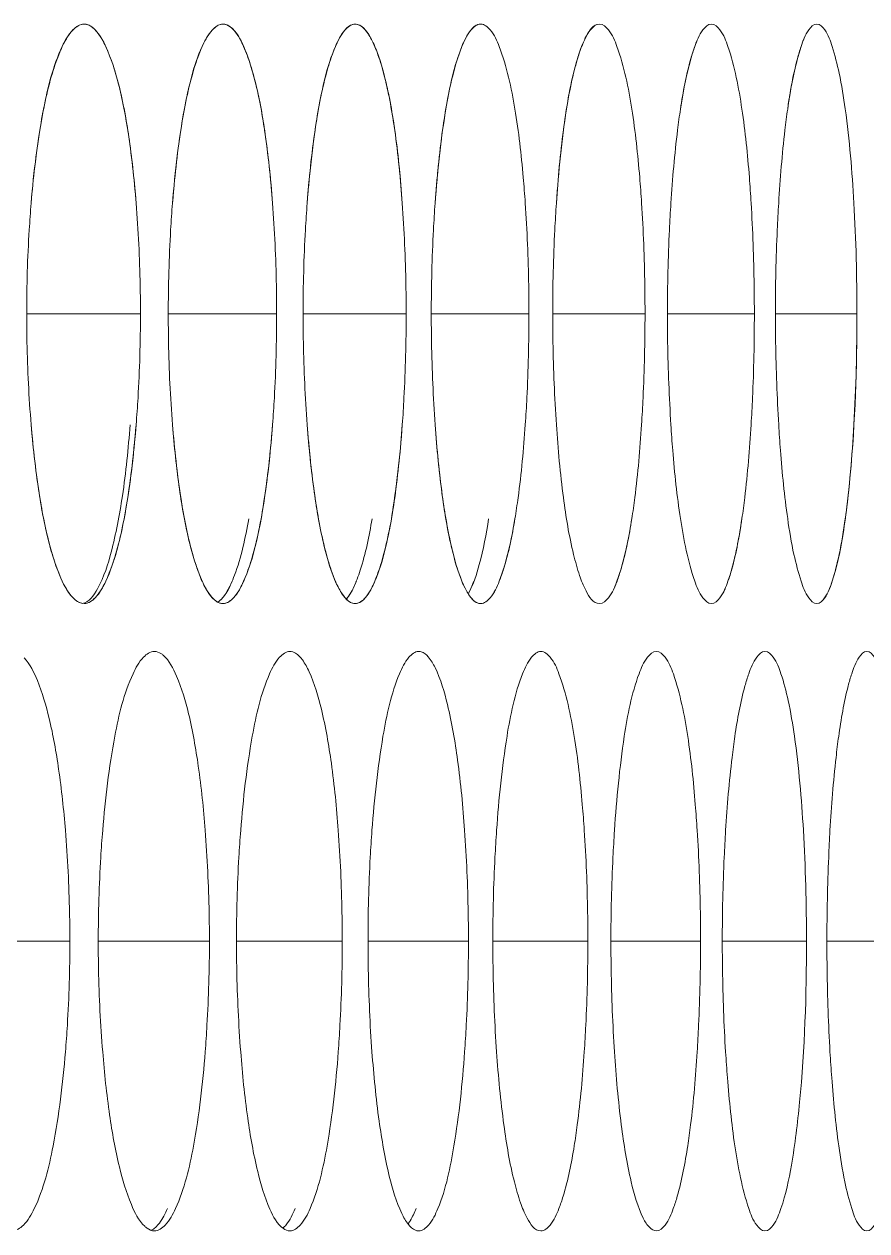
# Model space of a CAD drawing. Header units: millimetres. Extents: x 1177 to 4147, y 93 to 2194.
# Drawn here: x 2907.68 to 2916.4, y 1583.43 to 1595.92 of the extents above; entities that cross this region are included whole.
import ezdxf

# ---------------------------------------------------------------- set-up
doc = ezdxf.new("R2010")
doc.units = ezdxf.units.MM
doc.header["$LTSCALE"] = 0.1
doc.layers.add('标注', color=251, linetype='Continuous', lineweight=9)

msp = doc.modelspace()

# ---------------------------------------------------------------- linework, layer by layer
at = {"layer": '标注'}
for p, q in [((2907.703, 1592.924), (2908.881, 1592.924)), ((2907.703, 1592.924), (2908.881, 1592.924)), ((2909.169, 1592.924), (2910.291, 1592.924)), ((2909.169, 1592.924), (2910.291, 1592.924)), ((2910.565, 1592.924), (2911.632, 1592.924)), ((2910.565, 1592.924), (2911.632, 1592.924)), ((2911.892, 1592.924), (2912.903, 1592.924)), ((2911.892, 1592.924), (2912.903, 1592.924)), ((2913.149, 1592.924), (2914.105, 1592.924)), ((2913.149, 1592.924), (2914.105, 1592.924)), ((2914.337, 1592.924), (2915.237, 1592.924)), ((2914.337, 1592.924), (2915.237, 1592.924)), ((2915.455, 1592.924), (2916.299, 1592.924)), ((2915.455, 1592.924), (2916.299, 1592.924)), ((2906.944, 1586.428), (2908.15, 1586.428)), ((2908.444, 1586.428), (2909.595, 1586.428)), ((2909.875, 1586.428), (2910.97, 1586.428)), ((2911.237, 1586.428), (2912.277, 1586.428)), ((2912.529, 1586.428), (2913.513, 1586.428)), ((2913.752, 1586.428), (2914.68, 1586.428)), ((2914.905, 1586.428), (2915.777, 1586.428)), ((2915.988, 1586.428), (2916.804, 1586.428))]:
    msp.add_line(p, q, dxfattribs=at)
for points, knots in [([(2908.298, 1595.924), (2908.225, 1595.924), (2908.121, 1595.801), (2908.036, 1595.62), (2907.925, 1595.297), (2907.822, 1594.777), (2907.77, 1594.324), (2907.749, 1594.071)], [0, 0, 0, 0, 0.108725, 0.198707, 0.314104, 0.617245, 1, 1, 1, 1]), ([(2908.298, 1595.924), (2908.254, 1595.924), (2908.151, 1595.852), (2908.101, 1595.754), (2908.071, 1595.692)], [0, 0, 0, 0, 0.386933, 1, 1, 1, 1]), ([(2908.836, 1594.071), (2908.816, 1594.324), (2908.766, 1594.776), (2908.666, 1595.297), (2908.557, 1595.62), (2908.473, 1595.8), (2908.369, 1595.924), (2908.298, 1595.924)], [0, 0, 0, 0, 0.38312, 0.686351, 0.80168, 0.891533, 1, 1, 1, 1]), ([(2908.404, 1595.872), (2908.396, 1595.88), (2908.366, 1595.906), (2908.326, 1595.924), (2908.298, 1595.924)], [0, 0, 0, 0, 0.288854, 1, 1, 1, 1]), ([(2909.735, 1595.924), (2909.666, 1595.924), (2909.566, 1595.798), (2909.486, 1595.62), (2909.38, 1595.296), (2909.282, 1594.776), (2909.233, 1594.324), (2909.213, 1594.071)], [0, 0, 0, 0, 0.106138, 0.195757, 0.311206, 0.615378, 1, 1, 1, 1]), ([(2909.735, 1595.924), (2909.694, 1595.924), (2909.595, 1595.85), (2909.548, 1595.753), (2909.52, 1595.692)], [0, 0, 0, 0, 0.381268, 1, 1, 1, 1]), ([(2910.249, 1594.071), (2910.23, 1594.324), (2910.182, 1594.776), (2910.087, 1595.296), (2909.983, 1595.62), (2909.904, 1595.798), (2909.805, 1595.924), (2909.735, 1595.924)], [0, 0, 0, 0, 0.384981, 0.689245, 0.80463, 0.894123, 1, 1, 1, 1]), ([(2910.249, 1594.071), (2910.232, 1594.298), (2910.19, 1594.71), (2910.096, 1595.257), (2909.981, 1595.641), (2909.876, 1595.848), (2909.809, 1595.897)], [0, 0, 0, 0, 0.358786, 0.65392, 0.869192, 1, 1, 1, 1]), ([(2911.104, 1595.924), (2911.036, 1595.924), (2910.943, 1595.796), (2910.867, 1595.62), (2910.766, 1595.295), (2910.673, 1594.776), (2910.626, 1594.324), (2910.607, 1594.071)], [0, 0, 0, 0, 0.103563, 0.192833, 0.308341, 0.613538, 1, 1, 1, 1]), ([(2911.104, 1595.924), (2911.064, 1595.924), (2910.969, 1595.848), (2910.926, 1595.753), (2910.899, 1595.692)], [0, 0, 0, 0, 0.375316, 1, 1, 1, 1]), ([(2911.592, 1594.071), (2911.574, 1594.324), (2911.529, 1594.776), (2911.438, 1595.295), (2911.339, 1595.62), (2911.265, 1595.796), (2911.172, 1595.924), (2911.104, 1595.924)], [0, 0, 0, 0, 0.386814, 0.692105, 0.807551, 0.8967, 1, 1, 1, 1]), ([(2911.592, 1594.071), (2911.575, 1594.308), (2911.534, 1594.738), (2911.438, 1595.295), (2911.333, 1595.658), (2911.231, 1595.844), (2911.174, 1595.901), (2911.145, 1595.914)], [0, 0, 0, 0, 0.370156, 0.669475, 0.880231, 0.950761, 1, 1, 1, 1]), ([(2912.403, 1595.924), (2912.337, 1595.924), (2912.249, 1595.794), (2912.178, 1595.62), (2912.082, 1595.294), (2911.994, 1594.776), (2911.95, 1594.324), (2911.932, 1594.071)], [0, 0, 0, 0, 0.101007, 0.189943, 0.305517, 0.61173, 1, 1, 1, 1]), ([(2912.403, 1595.924), (2912.365, 1595.924), (2912.274, 1595.846), (2912.234, 1595.753), (2912.209, 1595.692)], [0, 0, 0, 0, 0.369072, 1, 1, 1, 1]), ([(2912.758, 1595.044), (2912.722, 1595.264), (2912.66, 1595.551), (2912.532, 1595.846), (2912.442, 1595.924), (2912.403, 1595.924)], [0, 0, 0, 0, 0.68191, 0.882647, 1, 1, 1, 1]), ([(2912.758, 1595.044), (2912.722, 1595.264), (2912.66, 1595.551), (2912.532, 1595.846), (2912.442, 1595.924), (2912.403, 1595.924)], [0, 0, 0, 0, 0.68191, 0.882647, 1, 1, 1, 1]), ([(2913.633, 1595.924), (2913.569, 1595.924), (2913.487, 1595.791), (2913.42, 1595.62), (2913.329, 1595.294), (2913.246, 1594.776), (2913.204, 1594.324), (2913.187, 1594.071)], [0, 0, 0, 0, 0.098477, 0.187097, 0.302743, 0.609957, 1, 1, 1, 1]), ([(2913.633, 1595.924), (2913.596, 1595.924), (2913.509, 1595.844), (2913.473, 1595.752), (2913.449, 1595.692)], [0, 0, 0, 0, 0.362536, 1, 1, 1, 1]), ([(2913.968, 1595.044), (2913.934, 1595.263), (2913.875, 1595.551), (2913.756, 1595.844), (2913.67, 1595.924), (2913.633, 1595.924)], [0, 0, 0, 0, 0.686169, 0.886283, 1, 1, 1, 1]), ([(2913.968, 1595.044), (2913.934, 1595.263), (2913.875, 1595.551), (2913.756, 1595.844), (2913.67, 1595.924), (2913.633, 1595.924)], [0, 0, 0, 0, 0.686169, 0.886283, 1, 1, 1, 1]), ([(2914.793, 1595.924), (2914.757, 1595.924), (2914.675, 1595.841), (2914.562, 1595.551), (2914.505, 1595.263), (2914.472, 1595.044)], [0, 0, 0, 0, 0.110259, 0.309993, 1, 1, 1, 1]), ([(2914.793, 1595.924), (2914.757, 1595.924), (2914.675, 1595.841), (2914.642, 1595.752), (2914.62, 1595.692)], [0, 0, 0, 0, 0.355714, 1, 1, 1, 1]), ([(2915.108, 1595.044), (2915.076, 1595.263), (2915.02, 1595.55), (2914.91, 1595.841), (2914.828, 1595.924), (2914.793, 1595.924)], [0, 0, 0, 0, 0.690419, 0.889948, 1, 1, 1, 1]), ([(2915.108, 1595.044), (2915.076, 1595.263), (2915.02, 1595.55), (2914.91, 1595.841), (2914.828, 1595.924), (2914.793, 1595.924)], [0, 0, 0, 0, 0.690419, 0.889948, 1, 1, 1, 1]), ([(2915.883, 1595.924), (2915.849, 1595.924), (2915.771, 1595.839), (2915.709, 1595.665), (2915.635, 1595.386), (2915.599, 1595.169), (2915.582, 1595.044)], [0, 0, 0, 0, 0.106517, 0.305568, 0.605245, 1, 1, 1, 1]), ([(2915.883, 1595.924), (2915.849, 1595.924), (2915.771, 1595.839), (2915.741, 1595.752), (2915.721, 1595.692)], [0, 0, 0, 0, 0.348617, 1, 1, 1, 1]), ([(2916.299, 1592.924), (2916.299, 1593.306), (2916.281, 1594.015), (2916.212, 1594.848), (2916.127, 1595.386), (2916.055, 1595.665), (2915.994, 1595.839), (2915.917, 1595.924), (2915.883, 1595.924)], [0, 0, 0, 0, 0.372977, 0.690664, 0.812881, 0.905598, 0.967111, 1, 1, 1, 1]), ([(2916.299, 1592.924), (2916.299, 1593.306), (2916.281, 1594.015), (2916.212, 1594.848), (2916.127, 1595.386), (2916.055, 1595.665), (2915.994, 1595.839), (2915.917, 1595.924), (2915.883, 1595.924)], [0, 0, 0, 0, 0.372977, 0.690664, 0.812881, 0.905598, 0.967111, 1, 1, 1, 1]), ([(2908.836, 1594.071), (2908.819, 1594.287), (2908.778, 1594.684), (2908.685, 1595.213), (2908.571, 1595.601), (2908.468, 1595.81), (2908.404, 1595.872)], [0, 0, 0, 0, 0.348125, 0.639047, 0.857939, 1, 1, 1, 1]), ([(2908.071, 1595.692), (2907.975, 1595.489), (2907.843, 1594.945), (2907.776, 1594.397), (2907.749, 1594.071)], [0, 0, 0, 0, 0.407378, 1, 1, 1, 1]), ([(2909.52, 1595.692), (2909.427, 1595.488), (2909.302, 1594.944), (2909.239, 1594.397), (2909.213, 1594.071)], [0, 0, 0, 0, 0.406664, 1, 1, 1, 1]), ([(2910.899, 1595.692), (2910.811, 1595.487), (2910.692, 1594.943), (2910.632, 1594.397), (2910.607, 1594.071)], [0, 0, 0, 0, 0.405977, 1, 1, 1, 1]), ([(2912.209, 1595.692), (2912.125, 1595.486), (2912.013, 1594.942), (2911.955, 1594.397), (2911.932, 1594.071)], [0, 0, 0, 0, 0.405318, 1, 1, 1, 1]), ([(2913.449, 1595.692), (2913.369, 1595.485), (2913.264, 1594.941), (2913.209, 1594.397), (2913.187, 1594.071)], [0, 0, 0, 0, 0.404689, 1, 1, 1, 1]), ([(2914.62, 1595.692), (2914.605, 1595.651), (2914.538, 1595.439), (2914.498, 1595.22), (2914.472, 1595.044)], [0, 0, 0, 0, 0.198639, 1, 1, 1, 1]), ([(2915.721, 1595.692), (2915.707, 1595.65), (2915.644, 1595.438), (2915.607, 1595.22), (2915.582, 1595.044)], [0, 0, 0, 0, 0.198134, 1, 1, 1, 1]), ([(2912.865, 1594.071), (2912.859, 1594.16), (2912.834, 1594.485), (2912.797, 1594.81), (2912.758, 1595.044)], [0, 0, 0, 0, 0.272625, 1, 1, 1, 1]), ([(2912.865, 1594.071), (2912.859, 1594.16), (2912.834, 1594.485), (2912.797, 1594.81), (2912.758, 1595.044)], [0, 0, 0, 0, 0.272625, 1, 1, 1, 1]), ([(2914.069, 1594.071), (2914.064, 1594.16), (2914.04, 1594.485), (2914.005, 1594.81), (2913.968, 1595.044)], [0, 0, 0, 0, 0.272718, 1, 1, 1, 1]), ([(2914.069, 1594.071), (2914.064, 1594.16), (2914.04, 1594.485), (2914.005, 1594.81), (2913.968, 1595.044)], [0, 0, 0, 0, 0.272718, 1, 1, 1, 1]), ([(2914.472, 1595.044), (2914.461, 1594.972), (2914.417, 1594.649), (2914.389, 1594.323), (2914.373, 1594.071)], [0, 0, 0, 0, 0.224713, 1, 1, 1, 1]), ([(2914.472, 1595.044), (2914.461, 1594.972), (2914.417, 1594.649), (2914.389, 1594.323), (2914.373, 1594.071)], [0, 0, 0, 0, 0.224713, 1, 1, 1, 1]), ([(2915.203, 1594.071), (2915.198, 1594.16), (2915.176, 1594.485), (2915.143, 1594.81), (2915.108, 1595.044)], [0, 0, 0, 0, 0.272807, 1, 1, 1, 1]), ([(2915.203, 1594.071), (2915.198, 1594.16), (2915.176, 1594.485), (2915.143, 1594.81), (2915.108, 1595.044)], [0, 0, 0, 0, 0.272807, 1, 1, 1, 1]), ([(2915.582, 1595.044), (2915.571, 1594.972), (2915.53, 1594.648), (2915.504, 1594.323), (2915.489, 1594.071)], [0, 0, 0, 0, 0.224605, 1, 1, 1, 1]), ([(2915.582, 1595.044), (2915.571, 1594.972), (2915.53, 1594.648), (2915.504, 1594.323), (2915.489, 1594.071)], [0, 0, 0, 0, 0.224605, 1, 1, 1, 1]), ([(2907.749, 1594.071), (2907.742, 1593.979), (2907.714, 1593.597), (2907.703, 1593.214), (2907.703, 1592.924)], [0, 0, 0, 0, 0.24195, 1, 1, 1, 1]), ([(2907.749, 1594.071), (2907.742, 1593.979), (2907.714, 1593.597), (2907.703, 1593.214), (2907.703, 1592.924)], [0, 0, 0, 0, 0.24195, 1, 1, 1, 1]), ([(2908.881, 1592.924), (2908.881, 1593.022), (2908.877, 1593.404), (2908.859, 1593.787), (2908.836, 1594.071)], [0, 0, 0, 0, 0.255919, 1, 1, 1, 1]), ([(2908.881, 1592.924), (2908.881, 1593.022), (2908.877, 1593.404), (2908.859, 1593.787), (2908.836, 1594.071)], [0, 0, 0, 0, 0.255919, 1, 1, 1, 1]), ([(2909.213, 1594.071), (2909.205, 1593.979), (2909.179, 1593.597), (2909.169, 1593.214), (2909.169, 1592.924)], [0, 0, 0, 0, 0.241915, 1, 1, 1, 1]), ([(2909.213, 1594.071), (2909.205, 1593.979), (2909.179, 1593.597), (2909.169, 1593.214), (2909.169, 1592.924)], [0, 0, 0, 0, 0.241915, 1, 1, 1, 1]), ([(2910.291, 1592.924), (2910.291, 1593.022), (2910.288, 1593.404), (2910.27, 1593.787), (2910.249, 1594.071)], [0, 0, 0, 0, 0.255939, 1, 1, 1, 1]), ([(2910.291, 1592.924), (2910.291, 1593.022), (2910.288, 1593.404), (2910.27, 1593.787), (2910.249, 1594.071)], [0, 0, 0, 0, 0.255939, 1, 1, 1, 1]), ([(2910.607, 1594.071), (2910.6, 1593.979), (2910.575, 1593.597), (2910.565, 1593.214), (2910.565, 1592.924)], [0, 0, 0, 0, 0.241881, 1, 1, 1, 1]), ([(2910.607, 1594.071), (2910.6, 1593.979), (2910.575, 1593.597), (2910.565, 1593.214), (2910.565, 1592.924)], [0, 0, 0, 0, 0.241881, 1, 1, 1, 1]), ([(2911.632, 1592.924), (2911.632, 1593.022), (2911.629, 1593.404), (2911.612, 1593.787), (2911.592, 1594.071)], [0, 0, 0, 0, 0.255958, 1, 1, 1, 1]), ([(2911.632, 1592.924), (2911.632, 1593.022), (2911.629, 1593.404), (2911.612, 1593.787), (2911.592, 1594.071)], [0, 0, 0, 0, 0.255958, 1, 1, 1, 1]), ([(2911.932, 1594.071), (2911.925, 1593.979), (2911.902, 1593.597), (2911.892, 1593.214), (2911.892, 1592.924)], [0, 0, 0, 0, 0.24185, 1, 1, 1, 1]), ([(2911.932, 1594.071), (2911.925, 1593.979), (2911.902, 1593.597), (2911.892, 1593.214), (2911.892, 1592.924)], [0, 0, 0, 0, 0.24185, 1, 1, 1, 1]), ([(2912.903, 1592.924), (2912.903, 1593.022), (2912.9, 1593.404), (2912.885, 1593.787), (2912.865, 1594.071)], [0, 0, 0, 0, 0.255977, 1, 1, 1, 1]), ([(2912.903, 1592.924), (2912.903, 1593.022), (2912.9, 1593.404), (2912.885, 1593.787), (2912.865, 1594.071)], [0, 0, 0, 0, 0.255977, 1, 1, 1, 1]), ([(2913.187, 1594.071), (2913.181, 1593.979), (2913.159, 1593.597), (2913.149, 1593.214), (2913.149, 1592.924)], [0, 0, 0, 0, 0.24182, 1, 1, 1, 1]), ([(2913.187, 1594.071), (2913.181, 1593.979), (2913.159, 1593.597), (2913.149, 1593.214), (2913.149, 1592.924)], [0, 0, 0, 0, 0.24182, 1, 1, 1, 1]), ([(2914.105, 1592.924), (2914.105, 1593.022), (2914.102, 1593.404), (2914.088, 1593.787), (2914.069, 1594.071)], [0, 0, 0, 0, 0.255994, 1, 1, 1, 1]), ([(2914.105, 1592.924), (2914.105, 1593.022), (2914.102, 1593.404), (2914.088, 1593.787), (2914.069, 1594.071)], [0, 0, 0, 0, 0.255994, 1, 1, 1, 1]), ([(2914.373, 1594.071), (2914.367, 1593.979), (2914.346, 1593.597), (2914.337, 1593.214), (2914.337, 1592.924)], [0, 0, 0, 0, 0.241791, 1, 1, 1, 1]), ([(2914.373, 1594.071), (2914.367, 1593.979), (2914.346, 1593.597), (2914.337, 1593.214), (2914.337, 1592.924)], [0, 0, 0, 0, 0.241791, 1, 1, 1, 1]), ([(2915.237, 1592.924), (2915.237, 1593.022), (2915.234, 1593.404), (2915.221, 1593.787), (2915.203, 1594.071)], [0, 0, 0, 0, 0.256011, 1, 1, 1, 1]), ([(2915.237, 1592.924), (2915.237, 1593.022), (2915.234, 1593.404), (2915.221, 1593.787), (2915.203, 1594.071)], [0, 0, 0, 0, 0.256011, 1, 1, 1, 1]), ([(2915.489, 1594.071), (2915.483, 1593.979), (2915.463, 1593.596), (2915.455, 1593.214), (2915.455, 1592.924)], [0, 0, 0, 0, 0.241764, 1, 1, 1, 1]), ([(2915.489, 1594.071), (2915.483, 1593.979), (2915.463, 1593.596), (2915.455, 1593.214), (2915.455, 1592.924)], [0, 0, 0, 0, 0.241764, 1, 1, 1, 1]), ([(2907.703, 1592.924), (2907.703, 1592.826), (2907.707, 1592.443), (2907.726, 1592.06), (2907.749, 1591.776)], [0, 0, 0, 0, 0.255902, 1, 1, 1, 1]), ([(2907.703, 1592.924), (2907.703, 1592.826), (2907.707, 1592.443), (2907.726, 1592.06), (2907.749, 1591.776)], [0, 0, 0, 0, 0.255902, 1, 1, 1, 1]), ([(2908.836, 1591.776), (2908.844, 1591.869), (2908.87, 1592.251), (2908.881, 1592.633), (2908.881, 1592.924)], [0, 0, 0, 0, 0.241923, 1, 1, 1, 1]), ([(2908.836, 1591.776), (2908.844, 1591.869), (2908.87, 1592.251), (2908.881, 1592.633), (2908.881, 1592.924)], [0, 0, 0, 0, 0.241923, 1, 1, 1, 1]), ([(2909.169, 1592.924), (2909.169, 1592.826), (2909.172, 1592.443), (2909.19, 1592.06), (2909.213, 1591.776)], [0, 0, 0, 0, 0.255923, 1, 1, 1, 1]), ([(2909.169, 1592.924), (2909.169, 1592.826), (2909.172, 1592.443), (2909.19, 1592.06), (2909.213, 1591.776)], [0, 0, 0, 0, 0.255923, 1, 1, 1, 1]), ([(2910.249, 1591.776), (2910.256, 1591.869), (2910.281, 1592.251), (2910.291, 1592.634), (2910.291, 1592.924)], [0, 0, 0, 0, 0.241889, 1, 1, 1, 1]), ([(2910.249, 1591.776), (2910.256, 1591.869), (2910.281, 1592.251), (2910.291, 1592.634), (2910.291, 1592.924)], [0, 0, 0, 0, 0.241889, 1, 1, 1, 1]), ([(2910.565, 1592.924), (2910.565, 1592.826), (2910.569, 1592.443), (2910.586, 1592.06), (2910.607, 1591.776)], [0, 0, 0, 0, 0.255943, 1, 1, 1, 1]), ([(2910.565, 1592.924), (2910.565, 1592.826), (2910.569, 1592.443), (2910.586, 1592.06), (2910.607, 1591.776)], [0, 0, 0, 0, 0.255943, 1, 1, 1, 1]), ([(2911.592, 1591.776), (2911.599, 1591.869), (2911.622, 1592.251), (2911.632, 1592.634), (2911.632, 1592.924)], [0, 0, 0, 0, 0.241857, 1, 1, 1, 1]), ([(2911.592, 1591.776), (2911.599, 1591.869), (2911.622, 1592.251), (2911.632, 1592.634), (2911.632, 1592.924)], [0, 0, 0, 0, 0.241857, 1, 1, 1, 1]), ([(2911.892, 1592.924), (2911.892, 1592.826), (2911.895, 1592.443), (2911.912, 1592.06), (2911.932, 1591.776)], [0, 0, 0, 0, 0.255962, 1, 1, 1, 1]), ([(2911.892, 1592.924), (2911.892, 1592.826), (2911.895, 1592.443), (2911.912, 1592.06), (2911.932, 1591.776)], [0, 0, 0, 0, 0.255962, 1, 1, 1, 1]), ([(2912.865, 1591.776), (2912.872, 1591.869), (2912.894, 1592.251), (2912.903, 1592.634), (2912.903, 1592.924)], [0, 0, 0, 0, 0.241827, 1, 1, 1, 1]), ([(2912.865, 1591.776), (2912.872, 1591.869), (2912.894, 1592.251), (2912.903, 1592.634), (2912.903, 1592.924)], [0, 0, 0, 0, 0.241827, 1, 1, 1, 1]), ([(2913.149, 1592.924), (2913.149, 1592.826), (2913.153, 1592.443), (2913.168, 1592.06), (2913.187, 1591.776)], [0, 0, 0, 0, 0.25598, 1, 1, 1, 1]), ([(2913.149, 1592.924), (2913.149, 1592.826), (2913.153, 1592.443), (2913.168, 1592.06), (2913.187, 1591.776)], [0, 0, 0, 0, 0.25598, 1, 1, 1, 1]), ([(2914.069, 1591.776), (2914.075, 1591.869), (2914.096, 1592.251), (2914.105, 1592.634), (2914.105, 1592.924)], [0, 0, 0, 0, 0.241798, 1, 1, 1, 1]), ([(2914.069, 1591.776), (2914.075, 1591.869), (2914.096, 1592.251), (2914.105, 1592.634), (2914.105, 1592.924)], [0, 0, 0, 0, 0.241798, 1, 1, 1, 1]), ([(2914.337, 1592.924), (2914.337, 1592.826), (2914.34, 1592.443), (2914.355, 1592.061), (2914.373, 1591.776)], [0, 0, 0, 0, 0.255998, 1, 1, 1, 1]), ([(2914.337, 1592.924), (2914.337, 1592.826), (2914.34, 1592.443), (2914.355, 1592.061), (2914.373, 1591.776)], [0, 0, 0, 0, 0.255998, 1, 1, 1, 1]), ([(2915.203, 1591.776), (2915.209, 1591.869), (2915.229, 1592.251), (2915.237, 1592.634), (2915.237, 1592.924)], [0, 0, 0, 0, 0.241771, 1, 1, 1, 1]), ([(2915.203, 1591.776), (2915.209, 1591.869), (2915.229, 1592.251), (2915.237, 1592.634), (2915.237, 1592.924)], [0, 0, 0, 0, 0.241771, 1, 1, 1, 1]), ([(2915.455, 1592.924), (2915.455, 1592.826), (2915.458, 1592.443), (2915.472, 1592.061), (2915.489, 1591.776)], [0, 0, 0, 0, 0.256014, 1, 1, 1, 1]), ([(2915.455, 1592.924), (2915.455, 1592.826), (2915.458, 1592.443), (2915.472, 1592.061), (2915.489, 1591.776)], [0, 0, 0, 0, 0.256014, 1, 1, 1, 1]), ([(2915.883, 1589.924), (2915.917, 1589.924), (2915.994, 1590.008), (2916.055, 1590.183), (2916.127, 1590.461), (2916.212, 1590.999), (2916.281, 1591.833), (2916.299, 1592.541), (2916.299, 1592.924)], [0, 0, 0, 0, 0.032889, 0.094402, 0.187119, 0.309336, 0.627023, 1, 1, 1, 1]), ([(2916.043, 1590.155), (2916.093, 1590.302), (2916.167, 1590.669), (2916.274, 1591.591), (2916.299, 1592.368), (2916.299, 1592.924)], [0, 0, 0, 0, 0.165903, 0.40142, 1, 1, 1, 1]), ([(2907.749, 1591.776), (2907.767, 1591.563), (2907.809, 1591.173), (2907.902, 1590.65), (2908.016, 1590.261), (2908.118, 1590.052), (2908.18, 1589.986)], [0, 0, 0, 0, 0.344652, 0.634249, 0.854362, 1, 1, 1, 1]), ([(2907.749, 1591.776), (2907.77, 1591.524), (2907.822, 1591.071), (2907.925, 1590.55), (2908.036, 1590.227), (2908.121, 1590.047), (2908.225, 1589.924), (2908.298, 1589.924)], [0, 0, 0, 0, 0.382755, 0.685896, 0.801293, 0.891275, 1, 1, 1, 1]), ([(2908.279, 1589.925), (2908.351, 1589.938), (2908.486, 1590.139), (2908.601, 1590.509), (2908.712, 1591.089), (2908.755, 1591.529), (2908.774, 1591.775)], [0, 0, 0, 0, 0.111468, 0.318884, 0.621199, 1, 1, 1, 1]), ([(2908.298, 1589.924), (2908.369, 1589.924), (2908.473, 1590.047), (2908.557, 1590.227), (2908.666, 1590.551), (2908.766, 1591.071), (2908.816, 1591.524), (2908.836, 1591.776)], [0, 0, 0, 0, 0.108467, 0.19832, 0.313649, 0.61688, 1, 1, 1, 1]), ([(2908.522, 1590.155), (2908.617, 1590.359), (2908.746, 1590.903), (2908.81, 1591.45), (2908.836, 1591.776)], [0, 0, 0, 0, 0.407112, 1, 1, 1, 1]), ([(2909.213, 1591.776), (2909.23, 1591.553), (2909.273, 1591.147), (2909.367, 1590.606), (2909.482, 1590.22), (2909.586, 1590.013), (2909.652, 1589.958)], [0, 0, 0, 0, 0.354996, 0.648712, 0.865362, 1, 1, 1, 1]), ([(2909.213, 1591.776), (2909.233, 1591.524), (2909.282, 1591.071), (2909.38, 1590.551), (2909.486, 1590.227), (2909.566, 1590.049), (2909.666, 1589.924), (2909.735, 1589.924)], [0, 0, 0, 0, 0.384622, 0.688794, 0.804243, 0.893862, 1, 1, 1, 1]), ([(2909.735, 1589.924), (2909.805, 1589.924), (2909.904, 1590.049), (2909.983, 1590.228), (2910.087, 1590.551), (2910.182, 1591.071), (2910.23, 1591.524), (2910.249, 1591.776)], [0, 0, 0, 0, 0.105877, 0.19537, 0.310755, 0.615019, 1, 1, 1, 1]), ([(2909.949, 1590.155), (2910.041, 1590.36), (2910.162, 1590.904), (2910.224, 1591.45), (2910.249, 1591.776)], [0, 0, 0, 0, 0.406408, 1, 1, 1, 1]), ([(2910.607, 1591.776), (2910.625, 1591.543), (2910.667, 1591.119), (2910.763, 1590.566), (2910.868, 1590.204), (2910.969, 1590.015), (2911.024, 1589.954), (2911.053, 1589.938)], [0, 0, 0, 0, 0.366167, 0.664077, 0.876453, 0.948818, 1, 1, 1, 1]), ([(2910.607, 1591.776), (2910.626, 1591.524), (2910.673, 1591.071), (2910.766, 1590.552), (2910.867, 1590.228), (2910.943, 1590.051), (2911.036, 1589.924), (2911.104, 1589.924)], [0, 0, 0, 0, 0.386462, 0.691659, 0.807167, 0.896437, 1, 1, 1, 1]), ([(2911.104, 1589.924), (2911.172, 1589.924), (2911.265, 1590.051), (2911.339, 1590.228), (2911.438, 1590.552), (2911.529, 1591.071), (2911.574, 1591.524), (2911.592, 1591.776)], [0, 0, 0, 0, 0.1033, 0.192449, 0.307895, 0.613186, 1, 1, 1, 1]), ([(2911.307, 1590.155), (2911.395, 1590.361), (2911.51, 1590.905), (2911.568, 1591.45), (2911.592, 1591.776)], [0, 0, 0, 0, 0.405731, 1, 1, 1, 1]), ([(2911.932, 1591.776), (2911.949, 1591.532), (2911.991, 1591.092), (2912.088, 1590.525), (2912.194, 1590.162), (2912.296, 1589.983), (2912.355, 1589.933), (2912.383, 1589.926)], [0, 0, 0, 0, 0.378761, 0.681383, 0.888916, 0.955378, 1, 1, 1, 1]), ([(2911.932, 1591.776), (2911.95, 1591.524), (2911.994, 1591.072), (2912.082, 1590.553), (2912.178, 1590.228), (2912.249, 1590.054), (2912.337, 1589.924), (2912.403, 1589.924)], [0, 0, 0, 0, 0.38827, 0.694483, 0.810057, 0.898993, 1, 1, 1, 1]), ([(2912.758, 1590.803), (2912.77, 1590.875), (2912.818, 1591.198), (2912.848, 1591.524), (2912.865, 1591.776)], [0, 0, 0, 0, 0.224887, 1, 1, 1, 1]), ([(2912.758, 1590.803), (2912.77, 1590.875), (2912.818, 1591.198), (2912.848, 1591.524), (2912.865, 1591.776)], [0, 0, 0, 0, 0.224887, 1, 1, 1, 1]), ([(2913.187, 1591.776), (2913.204, 1591.524), (2913.246, 1591.072), (2913.329, 1590.554), (2913.42, 1590.228), (2913.487, 1590.056), (2913.569, 1589.924), (2913.633, 1589.924)], [0, 0, 0, 0, 0.390043, 0.697257, 0.812903, 0.901523, 1, 1, 1, 1]), ([(2913.187, 1591.776), (2913.204, 1591.524), (2913.246, 1591.072), (2913.329, 1590.554), (2913.42, 1590.228), (2913.487, 1590.056), (2913.569, 1589.924), (2913.633, 1589.924)], [0, 0, 0, 0, 0.390043, 0.697257, 0.812903, 0.901523, 1, 1, 1, 1]), ([(2913.968, 1590.803), (2913.98, 1590.875), (2914.025, 1591.199), (2914.053, 1591.524), (2914.069, 1591.776)], [0, 0, 0, 0, 0.22477, 1, 1, 1, 1]), ([(2913.968, 1590.803), (2913.98, 1590.875), (2914.025, 1591.199), (2914.053, 1591.524), (2914.069, 1591.776)], [0, 0, 0, 0, 0.22477, 1, 1, 1, 1]), ([(2914.373, 1591.776), (2914.378, 1591.688), (2914.402, 1591.362), (2914.436, 1591.038), (2914.472, 1590.803)], [0, 0, 0, 0, 0.272759, 1, 1, 1, 1]), ([(2914.373, 1591.776), (2914.378, 1591.688), (2914.402, 1591.362), (2914.436, 1591.038), (2914.472, 1590.803)], [0, 0, 0, 0, 0.272759, 1, 1, 1, 1]), ([(2915.108, 1590.803), (2915.119, 1590.876), (2915.162, 1591.199), (2915.188, 1591.524), (2915.203, 1591.776)], [0, 0, 0, 0, 0.224659, 1, 1, 1, 1]), ([(2915.108, 1590.803), (2915.119, 1590.876), (2915.162, 1591.199), (2915.188, 1591.524), (2915.203, 1591.776)], [0, 0, 0, 0, 0.224659, 1, 1, 1, 1]), ([(2915.489, 1591.776), (2915.494, 1591.688), (2915.516, 1591.362), (2915.548, 1591.038), (2915.582, 1590.803)], [0, 0, 0, 0, 0.272845, 1, 1, 1, 1]), ([(2915.489, 1591.776), (2915.494, 1591.688), (2915.516, 1591.362), (2915.548, 1591.038), (2915.582, 1590.803)], [0, 0, 0, 0, 0.272845, 1, 1, 1, 1]), ([(2909.681, 1589.939), (2909.719, 1589.962), (2909.788, 1590.054), (2909.911, 1590.338), (2909.967, 1590.604), (2910.002, 1590.802)], [0, 0, 0, 0, 0.140778, 0.353745, 1, 1, 1, 1]), ([(2911.014, 1589.972), (2911.044, 1590.006), (2911.099, 1590.104), (2911.2, 1590.378), (2911.249, 1590.622), (2911.279, 1590.802)], [0, 0, 0, 0, 0.156313, 0.375879, 1, 1, 1, 1]), ([(2912.276, 1590.03), (2912.329, 1590.123), (2912.41, 1590.381), (2912.462, 1590.643), (2912.486, 1590.802)], [0, 0, 0, 0, 0.39943, 1, 1, 1, 1]), ([(2912.403, 1589.924), (2912.442, 1589.924), (2912.532, 1590.001), (2912.66, 1590.296), (2912.722, 1590.584), (2912.758, 1590.803)], [0, 0, 0, 0, 0.117353, 0.31809, 1, 1, 1, 1]), ([(2912.596, 1590.155), (2912.612, 1590.197), (2912.685, 1590.408), (2912.729, 1590.627), (2912.758, 1590.803)], [0, 0, 0, 0, 0.199577, 1, 1, 1, 1]), ([(2913.633, 1589.924), (2913.67, 1589.924), (2913.756, 1590.004), (2913.875, 1590.297), (2913.934, 1590.584), (2913.968, 1590.803)], [0, 0, 0, 0, 0.113717, 0.313831, 1, 1, 1, 1]), ([(2913.815, 1590.155), (2913.83, 1590.197), (2913.899, 1590.408), (2913.941, 1590.627), (2913.968, 1590.803)], [0, 0, 0, 0, 0.199032, 1, 1, 1, 1]), ([(2914.472, 1590.803), (2914.505, 1590.584), (2914.562, 1590.297), (2914.675, 1590.006), (2914.757, 1589.924), (2914.793, 1589.924)], [0, 0, 0, 0, 0.690007, 0.889741, 1, 1, 1, 1]), ([(2914.472, 1590.803), (2914.505, 1590.584), (2914.562, 1590.297), (2914.675, 1590.006), (2914.757, 1589.924), (2914.793, 1589.924)], [0, 0, 0, 0, 0.690007, 0.889741, 1, 1, 1, 1]), ([(2914.793, 1589.924), (2914.828, 1589.924), (2914.91, 1590.006), (2915.02, 1590.297), (2915.076, 1590.584), (2915.108, 1590.803)], [0, 0, 0, 0, 0.110052, 0.309581, 1, 1, 1, 1]), ([(2914.964, 1590.155), (2914.979, 1590.197), (2915.044, 1590.409), (2915.082, 1590.628), (2915.108, 1590.803)], [0, 0, 0, 0, 0.198508, 1, 1, 1, 1]), ([(2915.582, 1590.803), (2915.599, 1590.679), (2915.635, 1590.461), (2915.709, 1590.183), (2915.771, 1590.008), (2915.849, 1589.924), (2915.883, 1589.924)], [0, 0, 0, 0, 0.394755, 0.694432, 0.893483, 1, 1, 1, 1]), ([(2915.582, 1590.803), (2915.599, 1590.679), (2915.635, 1590.461), (2915.709, 1590.183), (2915.771, 1590.008), (2915.849, 1589.924), (2915.883, 1589.924)], [0, 0, 0, 0, 0.394755, 0.694432, 0.893483, 1, 1, 1, 1]), ([(2908.298, 1589.924), (2908.341, 1589.924), (2908.443, 1589.995), (2908.493, 1590.094), (2908.522, 1590.155)], [0, 0, 0, 0, 0.386942, 1, 1, 1, 1]), ([(2909.681, 1589.939), (2909.712, 1589.958), (2909.771, 1590.028), (2909.81, 1590.107), (2909.831, 1590.155)], [0, 0, 0, 0, 0.409155, 1, 1, 1, 1]), ([(2909.735, 1589.924), (2909.777, 1589.924), (2909.876, 1589.997), (2909.922, 1590.094), (2909.949, 1590.155)], [0, 0, 0, 0, 0.38124, 1, 1, 1, 1]), ([(2911.014, 1589.972), (2911.023, 1589.983), (2911.066, 1590.039), (2911.096, 1590.103), (2911.117, 1590.155)], [0, 0, 0, 0, 0.202158, 1, 1, 1, 1]), ([(2911.104, 1589.924), (2911.144, 1589.924), (2911.239, 1589.999), (2911.281, 1590.094), (2911.307, 1590.155)], [0, 0, 0, 0, 0.375248, 1, 1, 1, 1]), ([(2912.276, 1590.03), (2912.281, 1590.039), (2912.303, 1590.079), (2912.321, 1590.122), (2912.333, 1590.155)], [0, 0, 0, 0, 0.222587, 1, 1, 1, 1]), ([(2912.403, 1589.924), (2912.442, 1589.924), (2912.532, 1590.001), (2912.571, 1590.095), (2912.596, 1590.155)], [0, 0, 0, 0, 0.368963, 1, 1, 1, 1]), ([(2913.633, 1589.924), (2913.67, 1589.924), (2913.756, 1590.004), (2913.792, 1590.095), (2913.815, 1590.155)], [0, 0, 0, 0, 0.362385, 1, 1, 1, 1]), ([(2914.793, 1589.924), (2914.828, 1589.924), (2914.91, 1590.006), (2914.942, 1590.095), (2914.964, 1590.155)], [0, 0, 0, 0, 0.35552, 1, 1, 1, 1]), ([(2915.883, 1589.924), (2915.917, 1589.924), (2915.994, 1590.009), (2916.023, 1590.096), (2916.043, 1590.155)], [0, 0, 0, 0, 0.348379, 1, 1, 1, 1]), ([(2908.18, 1589.986), (2908.189, 1589.976), (2908.221, 1589.945), (2908.266, 1589.924), (2908.298, 1589.924)], [0, 0, 0, 0, 0.294748, 1, 1, 1, 1]), ([(2909.652, 1589.958), (2909.658, 1589.953), (2909.683, 1589.935), (2909.714, 1589.924), (2909.735, 1589.924)], [0, 0, 0, 0, 0.281138, 1, 1, 1, 1]), ([(2912.383, 1589.926), (2912.386, 1589.925), (2912.393, 1589.924), (2912.4, 1589.924), (2912.403, 1589.924)], [0, 0, 0, 0, 0.50399, 1, 1, 1, 1]), ([(2909.025, 1589.428), (2908.983, 1589.428), (2908.882, 1589.356), (2908.833, 1589.258), (2908.804, 1589.197)], [0, 0, 0, 0, 0.384136, 1, 1, 1, 1]), ([(2909.115, 1589.39), (2909.108, 1589.396), (2909.082, 1589.416), (2909.049, 1589.428), (2909.025, 1589.428)], [0, 0, 0, 0, 0.282086, 1, 1, 1, 1]), ([(2909.551, 1587.576), (2909.534, 1587.797), (2909.492, 1588.202), (2909.399, 1588.74), (2909.285, 1589.127), (2909.18, 1589.334), (2909.115, 1589.39)], [0, 0, 0, 0, 0.353299, 0.646273, 0.86342, 1, 1, 1, 1]), ([(2910.428, 1589.428), (2910.388, 1589.428), (2910.291, 1589.354), (2910.245, 1589.258), (2910.218, 1589.197)], [0, 0, 0, 0, 0.378328, 1, 1, 1, 1]), ([(2910.929, 1587.576), (2910.912, 1587.808), (2910.871, 1588.229), (2910.775, 1588.779), (2910.671, 1589.141), (2910.57, 1589.332), (2910.514, 1589.394), (2910.485, 1589.411)], [0, 0, 0, 0, 0.364158, 0.661207, 0.874207, 0.947517, 1, 1, 1, 1]), ([(2911.762, 1589.428), (2911.723, 1589.428), (2911.63, 1589.352), (2911.589, 1589.258), (2911.563, 1589.197)], [0, 0, 0, 0, 0.37223, 1, 1, 1, 1]), ([(2912.237, 1587.576), (2912.22, 1587.819), (2912.179, 1588.256), (2912.083, 1588.82), (2911.978, 1589.183), (2911.876, 1589.364), (2911.817, 1589.416), (2911.788, 1589.425)], [0, 0, 0, 0, 0.376417, 0.678059, 0.88637, 0.953961, 1, 1, 1, 1]), ([(2913.027, 1589.428), (2912.989, 1589.428), (2912.9, 1589.35), (2912.862, 1589.257), (2912.838, 1589.197)], [0, 0, 0, 0, 0.36584, 1, 1, 1, 1]), ([(2913.372, 1588.549), (2913.336, 1588.768), (2913.276, 1589.056), (2913.153, 1589.35), (2913.064, 1589.428), (2913.027, 1589.428)], [0, 0, 0, 0, 0.68404, 0.884461, 1, 1, 1, 1]), ([(2914.222, 1589.428), (2914.185, 1589.428), (2914.101, 1589.347), (2914.066, 1589.257), (2914.043, 1589.197)], [0, 0, 0, 0, 0.359161, 1, 1, 1, 1]), ([(2914.547, 1588.549), (2914.514, 1588.768), (2914.456, 1589.055), (2914.342, 1589.347), (2914.258, 1589.428), (2914.222, 1589.428)], [0, 0, 0, 0, 0.688296, 0.888112, 1, 1, 1, 1]), ([(2915.347, 1589.428), (2915.312, 1589.428), (2915.232, 1589.345), (2915.2, 1589.257), (2915.179, 1589.197)], [0, 0, 0, 0, 0.352199, 1, 1, 1, 1]), ([(2915.777, 1586.428), (2915.777, 1586.811), (2915.758, 1587.52), (2915.687, 1588.353), (2915.599, 1588.891), (2915.525, 1589.17), (2915.461, 1589.345), (2915.381, 1589.428), (2915.347, 1589.428)], [0, 0, 0, 0, 0.372429, 0.689732, 0.811883, 0.904664, 0.966442, 1, 1, 1, 1]), ([(2916.402, 1589.428), (2916.369, 1589.428), (2916.293, 1589.342), (2916.265, 1589.256), (2916.245, 1589.197)], [0, 0, 0, 0, 0.34497, 1, 1, 1, 1]), ([(2916.804, 1586.428), (2916.804, 1586.811), (2916.786, 1587.519), (2916.72, 1588.353), (2916.638, 1588.891), (2916.568, 1589.17), (2916.51, 1589.342), (2916.435, 1589.428), (2916.402, 1589.428)], [0, 0, 0, 0, 0.373515, 0.691581, 0.813864, 0.906521, 0.967776, 1, 1, 1, 1]), ([(2908.104, 1587.576), (2908.087, 1587.787), (2908.045, 1588.176), (2907.954, 1588.697), (2907.84, 1589.085), (2907.739, 1589.295), (2907.677, 1589.362)], [0, 0, 0, 0, 0.343252, 0.632232, 0.852748, 1, 1, 1, 1]), ([(2908.804, 1589.197), (2908.709, 1588.993), (2908.581, 1588.449), (2908.516, 1587.902), (2908.49, 1587.576)], [0, 0, 0, 0, 0.407017, 1, 1, 1, 1]), ([(2910.218, 1589.197), (2910.128, 1588.992), (2910.006, 1588.448), (2909.944, 1587.902), (2909.919, 1587.576)], [0, 0, 0, 0, 0.406317, 1, 1, 1, 1]), ([(2911.563, 1589.197), (2911.476, 1588.991), (2911.361, 1588.447), (2911.302, 1587.902), (2911.278, 1587.576)], [0, 0, 0, 0, 0.405644, 1, 1, 1, 1]), ([(2912.838, 1589.197), (2912.755, 1588.99), (2912.647, 1588.447), (2912.591, 1587.902), (2912.568, 1587.576)], [0, 0, 0, 0, 0.405, 1, 1, 1, 1]), ([(2914.043, 1589.197), (2913.965, 1588.989), (2913.863, 1588.446), (2913.81, 1587.901), (2913.789, 1587.576)], [0, 0, 0, 0, 0.404385, 1, 1, 1, 1]), ([(2915.179, 1589.197), (2915.164, 1589.155), (2915.1, 1588.943), (2915.061, 1588.725), (2915.035, 1588.549)], [0, 0, 0, 0, 0.198383, 1, 1, 1, 1]), ([(2916.245, 1589.197), (2916.231, 1589.155), (2916.171, 1588.943), (2916.135, 1588.724), (2916.11, 1588.549)], [0, 0, 0, 0, 0.197891, 1, 1, 1, 1]), ([(2913.476, 1587.576), (2913.47, 1587.665), (2913.445, 1587.99), (2913.41, 1588.315), (2913.372, 1588.549)], [0, 0, 0, 0, 0.272672, 1, 1, 1, 1]), ([(2914.645, 1587.576), (2914.639, 1587.665), (2914.616, 1587.99), (2914.583, 1588.315), (2914.547, 1588.549)], [0, 0, 0, 0, 0.272763, 1, 1, 1, 1]), ([(2915.035, 1588.549), (2915.025, 1588.477), (2914.982, 1588.153), (2914.955, 1587.828), (2914.939, 1587.576)], [0, 0, 0, 0, 0.224658, 1, 1, 1, 1]), ([(2916.11, 1588.549), (2916.1, 1588.477), (2916.06, 1588.153), (2916.035, 1587.828), (2916.02, 1587.576)], [0, 0, 0, 0, 0.224554, 1, 1, 1, 1]), ([(2908.15, 1586.428), (2908.15, 1586.526), (2908.146, 1586.909), (2908.127, 1587.292), (2908.104, 1587.576)], [0, 0, 0, 0, 0.255908, 1, 1, 1, 1]), ([(2908.49, 1587.576), (2908.482, 1587.483), (2908.456, 1587.102), (2908.444, 1586.719), (2908.444, 1586.428)], [0, 0, 0, 0, 0.241932, 1, 1, 1, 1]), ([(2909.595, 1586.428), (2909.595, 1586.526), (2909.591, 1586.909), (2909.573, 1587.292), (2909.551, 1587.576)], [0, 0, 0, 0, 0.255929, 1, 1, 1, 1]), ([(2909.919, 1587.576), (2909.911, 1587.483), (2909.886, 1587.102), (2909.875, 1586.719), (2909.875, 1586.428)], [0, 0, 0, 0, 0.241898, 1, 1, 1, 1]), ([(2910.97, 1586.428), (2910.97, 1586.526), (2910.967, 1586.909), (2910.95, 1587.292), (2910.929, 1587.576)], [0, 0, 0, 0, 0.255949, 1, 1, 1, 1]), ([(2911.278, 1587.576), (2911.271, 1587.483), (2911.247, 1587.101), (2911.237, 1586.719), (2911.237, 1586.428)], [0, 0, 0, 0, 0.241865, 1, 1, 1, 1]), ([(2912.277, 1586.428), (2912.277, 1586.526), (2912.273, 1586.909), (2912.257, 1587.292), (2912.237, 1587.576)], [0, 0, 0, 0, 0.255968, 1, 1, 1, 1]), ([(2912.568, 1587.576), (2912.562, 1587.483), (2912.539, 1587.101), (2912.529, 1586.719), (2912.529, 1586.428)], [0, 0, 0, 0, 0.241834, 1, 1, 1, 1]), ([(2913.513, 1586.428), (2913.513, 1586.526), (2913.51, 1586.909), (2913.495, 1587.292), (2913.476, 1587.576)], [0, 0, 0, 0, 0.255986, 1, 1, 1, 1]), ([(2913.789, 1587.576), (2913.783, 1587.483), (2913.761, 1587.101), (2913.752, 1586.719), (2913.752, 1586.428)], [0, 0, 0, 0, 0.241805, 1, 1, 1, 1]), ([(2914.68, 1586.428), (2914.68, 1586.526), (2914.677, 1586.909), (2914.663, 1587.292), (2914.645, 1587.576)], [0, 0, 0, 0, 0.256003, 1, 1, 1, 1]), ([(2914.939, 1587.576), (2914.934, 1587.483), (2914.913, 1587.101), (2914.905, 1586.719), (2914.905, 1586.428)], [0, 0, 0, 0, 0.241777, 1, 1, 1, 1]), ([(2916.02, 1587.576), (2916.015, 1587.483), (2915.996, 1587.101), (2915.988, 1586.719), (2915.988, 1586.428)], [0, 0, 0, 0, 0.241751, 1, 1, 1, 1]), ([(2908.104, 1585.281), (2908.112, 1585.374), (2908.139, 1585.755), (2908.15, 1586.138), (2908.15, 1586.428)], [0, 0, 0, 0, 0.24194, 1, 1, 1, 1]), ([(2908.444, 1586.428), (2908.444, 1586.331), (2908.448, 1585.948), (2908.467, 1585.565), (2908.49, 1585.281)], [0, 0, 0, 0, 0.255912, 1, 1, 1, 1]), ([(2909.551, 1585.281), (2909.558, 1585.374), (2909.584, 1585.755), (2909.595, 1586.138), (2909.595, 1586.428)], [0, 0, 0, 0, 0.241906, 1, 1, 1, 1]), ([(2909.875, 1586.428), (2909.875, 1586.331), (2909.879, 1585.948), (2909.897, 1585.565), (2909.919, 1585.281)], [0, 0, 0, 0, 0.255933, 1, 1, 1, 1]), ([(2910.929, 1585.281), (2910.936, 1585.374), (2910.96, 1585.755), (2910.97, 1586.138), (2910.97, 1586.428)], [0, 0, 0, 0, 0.241873, 1, 1, 1, 1]), ([(2911.237, 1586.428), (2911.237, 1586.331), (2911.241, 1585.948), (2911.257, 1585.565), (2911.278, 1585.281)], [0, 0, 0, 0, 0.255953, 1, 1, 1, 1]), ([(2912.237, 1585.281), (2912.244, 1585.374), (2912.267, 1585.756), (2912.277, 1586.138), (2912.277, 1586.428)], [0, 0, 0, 0, 0.241842, 1, 1, 1, 1]), ([(2912.529, 1586.428), (2912.529, 1586.331), (2912.533, 1585.948), (2912.548, 1585.565), (2912.568, 1585.281)], [0, 0, 0, 0, 0.255971, 1, 1, 1, 1]), ([(2913.476, 1585.281), (2913.482, 1585.374), (2913.504, 1585.756), (2913.513, 1586.138), (2913.513, 1586.428)], [0, 0, 0, 0, 0.241812, 1, 1, 1, 1]), ([(2913.752, 1586.428), (2913.752, 1586.331), (2913.755, 1585.948), (2913.77, 1585.565), (2913.789, 1585.281)], [0, 0, 0, 0, 0.255989, 1, 1, 1, 1]), ([(2914.645, 1585.281), (2914.651, 1585.374), (2914.671, 1585.756), (2914.68, 1586.138), (2914.68, 1586.428)], [0, 0, 0, 0, 0.241784, 1, 1, 1, 1]), ([(2914.905, 1586.428), (2914.905, 1586.331), (2914.908, 1585.948), (2914.922, 1585.565), (2914.939, 1585.281)], [0, 0, 0, 0, 0.256006, 1, 1, 1, 1]), ([(2915.512, 1583.66), (2915.563, 1583.806), (2915.64, 1584.173), (2915.751, 1585.096), (2915.777, 1585.872), (2915.777, 1586.428)], [0, 0, 0, 0, 0.166119, 0.401654, 1, 1, 1, 1]), ([(2915.988, 1586.428), (2915.988, 1586.331), (2915.991, 1585.948), (2916.004, 1585.565), (2916.02, 1585.281)], [0, 0, 0, 0, 0.256022, 1, 1, 1, 1]), ([(2907.782, 1583.66), (2907.88, 1583.863), (2908.011, 1584.408), (2908.078, 1584.955), (2908.104, 1585.281)], [0, 0, 0, 0, 0.407475, 1, 1, 1, 1]), ([(2908.49, 1585.281), (2908.507, 1585.063), (2908.55, 1584.664), (2908.643, 1584.133), (2908.758, 1583.745), (2908.861, 1583.536), (2908.925, 1583.476)], [0, 0, 0, 0, 0.349668, 0.641268, 0.859711, 1, 1, 1, 1]), ([(2909.244, 1583.66), (2909.338, 1583.864), (2909.463, 1584.408), (2909.526, 1584.955), (2909.551, 1585.281)], [0, 0, 0, 0, 0.406757, 1, 1, 1, 1]), ([(2909.919, 1585.281), (2909.936, 1585.053), (2909.978, 1584.638), (2910.074, 1584.089), (2910.189, 1583.705), (2910.294, 1583.499), (2910.361, 1583.452)], [0, 0, 0, 0, 0.360647, 0.656591, 0.871311, 1, 1, 1, 1]), ([(2910.637, 1583.66), (2910.726, 1583.865), (2910.845, 1584.409), (2910.905, 1584.955), (2910.929, 1585.281)], [0, 0, 0, 0, 0.406066, 1, 1, 1, 1]), ([(2911.278, 1585.281), (2911.296, 1585.042), (2911.338, 1584.61), (2911.435, 1584.05), (2911.54, 1583.688), (2911.642, 1583.503), (2911.698, 1583.448), (2911.727, 1583.436)], [0, 0, 0, 0, 0.372333, 0.672575, 0.882635, 0.952132, 1, 1, 1, 1]), ([(2911.96, 1583.66), (2912.045, 1583.866), (2912.157, 1584.41), (2912.214, 1584.955), (2912.237, 1585.281)], [0, 0, 0, 0, 0.405403, 1, 1, 1, 1]), ([(2912.568, 1585.281), (2912.586, 1585.029), (2912.629, 1584.576), (2912.715, 1584.058), (2912.808, 1583.733), (2912.877, 1583.56), (2912.962, 1583.428), (2913.027, 1583.428)], [0, 0, 0, 0, 0.389161, 0.695877, 0.811486, 0.900262, 1, 1, 1, 1]), ([(2913.372, 1584.308), (2913.384, 1584.38), (2913.43, 1584.703), (2913.459, 1585.029), (2913.476, 1585.281)], [0, 0, 0, 0, 0.224828, 1, 1, 1, 1]), ([(2913.789, 1585.281), (2913.805, 1585.029), (2913.845, 1584.577), (2913.937, 1584.001), (2914.039, 1583.64), (2914.136, 1583.468), (2914.196, 1583.428), (2914.222, 1583.428)], [0, 0, 0, 0, 0.389812, 0.696656, 0.899917, 0.961012, 1, 1, 1, 1]), ([(2914.547, 1584.308), (2914.558, 1584.38), (2914.602, 1584.704), (2914.629, 1585.029), (2914.645, 1585.281)], [0, 0, 0, 0, 0.224714, 1, 1, 1, 1]), ([(2914.939, 1585.281), (2914.945, 1585.192), (2914.968, 1584.867), (2915.001, 1584.542), (2915.035, 1584.308)], [0, 0, 0, 0, 0.272803, 1, 1, 1, 1]), ([(2916.02, 1585.281), (2916.026, 1585.192), (2916.047, 1584.867), (2916.078, 1584.543), (2916.11, 1584.308)], [0, 0, 0, 0, 0.272887, 1, 1, 1, 1]), ([(2913.214, 1583.66), (2913.23, 1583.702), (2913.301, 1583.913), (2913.344, 1584.132), (2913.372, 1584.308)], [0, 0, 0, 0, 0.199302, 1, 1, 1, 1]), ([(2914.398, 1583.66), (2914.413, 1583.702), (2914.48, 1583.913), (2914.52, 1584.132), (2914.547, 1584.308)], [0, 0, 0, 0, 0.198767, 1, 1, 1, 1]), ([(2915.035, 1584.308), (2915.068, 1584.089), (2915.123, 1583.802), (2915.232, 1583.512), (2915.312, 1583.428), (2915.347, 1583.428)], [0, 0, 0, 0, 0.692122, 0.891575, 1, 1, 1, 1]), ([(2916.11, 1584.308), (2916.128, 1584.184), (2916.162, 1583.967), (2916.233, 1583.687), (2916.293, 1583.515), (2916.369, 1583.428), (2916.402, 1583.428)], [0, 0, 0, 0, 0.396145, 0.696516, 0.895316, 1, 1, 1, 1]), ([(2907.553, 1583.428), (2907.596, 1583.428), (2907.701, 1583.499), (2907.752, 1583.598), (2907.782, 1583.66)], [0, 0, 0, 0, 0.389686, 1, 1, 1, 1]), ([(2908.989, 1583.435), (2909.025, 1583.448), (2909.096, 1583.522), (2909.138, 1583.607), (2909.161, 1583.66)], [0, 0, 0, 0, 0.398504, 1, 1, 1, 1]), ([(2909.025, 1583.428), (2909.067, 1583.428), (2909.168, 1583.501), (2909.216, 1583.599), (2909.244, 1583.66)], [0, 0, 0, 0, 0.384127, 1, 1, 1, 1]), ([(2910.356, 1583.458), (2910.368, 1583.468), (2910.423, 1583.526), (2910.458, 1583.6), (2910.482, 1583.66)], [0, 0, 0, 0, 0.193099, 1, 1, 1, 1]), ([(2910.428, 1583.428), (2910.469, 1583.428), (2910.566, 1583.503), (2910.61, 1583.599), (2910.637, 1583.66)], [0, 0, 0, 0, 0.37828, 1, 1, 1, 1]), ([(2911.653, 1583.503), (2911.661, 1583.513), (2911.693, 1583.562), (2911.717, 1583.617), (2911.734, 1583.66)], [0, 0, 0, 0, 0.212146, 1, 1, 1, 1]), ([(2911.762, 1583.428), (2911.801, 1583.428), (2911.894, 1583.505), (2911.935, 1583.599), (2911.96, 1583.66)], [0, 0, 0, 0, 0.372142, 1, 1, 1, 1]), ([(2913.027, 1583.428), (2913.064, 1583.428), (2913.153, 1583.507), (2913.19, 1583.6), (2913.214, 1583.66)], [0, 0, 0, 0, 0.36571, 1, 1, 1, 1]), ([(2914.222, 1583.428), (2914.258, 1583.428), (2914.342, 1583.51), (2914.376, 1583.6), (2914.398, 1583.66)], [0, 0, 0, 0, 0.358988, 1, 1, 1, 1]), ([(2915.347, 1583.428), (2915.381, 1583.428), (2915.461, 1583.512), (2915.492, 1583.6), (2915.512, 1583.66)], [0, 0, 0, 0, 0.351982, 1, 1, 1, 1]), ([(2916.402, 1583.428), (2916.435, 1583.428), (2916.51, 1583.515), (2916.538, 1583.601), (2916.557, 1583.66)], [0, 0, 0, 0, 0.34471, 1, 1, 1, 1]), ([(2908.925, 1583.476), (2908.933, 1583.469), (2908.961, 1583.445), (2908.998, 1583.428), (2909.025, 1583.428)], [0, 0, 0, 0, 0.288207, 1, 1, 1, 1])]:
    msp.add_open_spline(points, degree=3, knots=knots, dxfattribs=at)
for points in [[(2909.809, 1595.897), (2909.788, 1595.912), (2909.761, 1595.924), (2909.735, 1595.924)], [(2911.145, 1595.914), (2911.133, 1595.92), (2911.118, 1595.924), (2911.104, 1595.924)], [(2911.053, 1589.938), (2911.068, 1589.929), (2911.086, 1589.924), (2911.104, 1589.924)], [(2910.485, 1589.411), (2910.468, 1589.422), (2910.448, 1589.428), (2910.428, 1589.428)], [(2911.788, 1589.425), (2911.78, 1589.427), (2911.771, 1589.428), (2911.762, 1589.428)], [(2910.361, 1583.452), (2910.381, 1583.438), (2910.405, 1583.428), (2910.428, 1583.428)], [(2911.727, 1583.436), (2911.738, 1583.431), (2911.75, 1583.428), (2911.762, 1583.428)]]:
    msp.add_open_spline(points, degree=3, dxfattribs=at)

doc.saveas('drawing.dxf')
